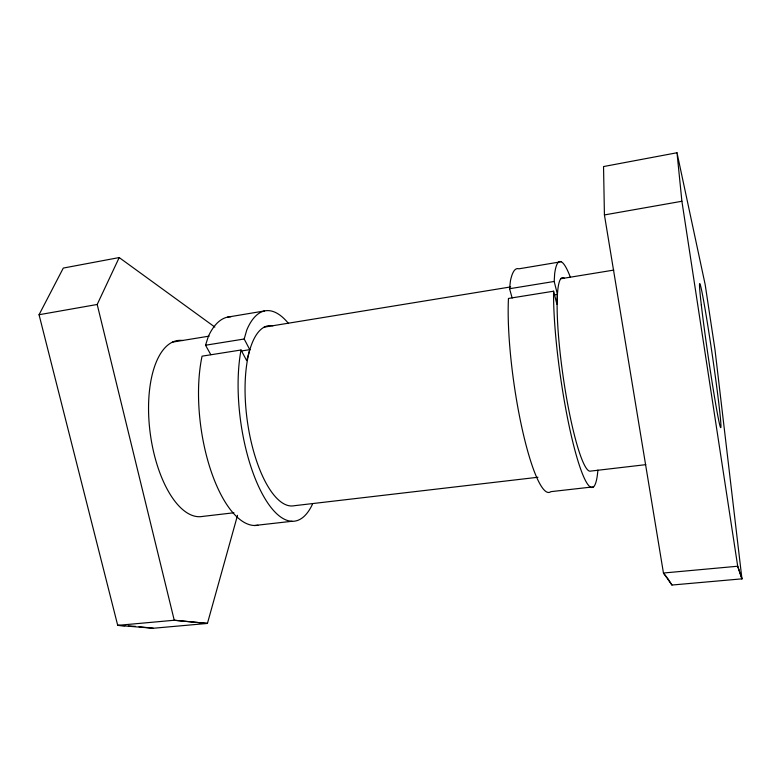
<?xml version="1.0" encoding="UTF-8"?>
<svg xmlns="http://www.w3.org/2000/svg" width="781" height="781" viewBox="0 0 781 781"><rect width="100%" height="100%" fill="white"/><g stroke="black" fill="none" stroke-linecap="round" stroke-linejoin="round"><path stroke-width="1.17" d="M570.364 277.255A114.172 15.659 81.8 0 0 554.676 273.565L554.188 281.463L557.458 294.398L556.902 304.209L553.583 291.206L508.46 298.449A113.02 19.398 81.9 0 0 521.854 427.529A113.02 19.398 81.9 0 0 550.839 491.659L593.609 486.827M512.151 298L509.554 288.726L510.442 280.848A113.02 19.398 81.9 0 1 518.877 268.82L561.188 261.742M288.54 323.539A106.196 39.86 82.2 0 0 246.757 330.06L244.189 339.003L249.774 349.654L246.698 360.656L241.036 349.995L202.064 356.165A105.191 42.623 82.2 0 0 210.597 469.732A105.191 42.623 82.2 0 0 257.915 525.262M237.531 515.314L207.424 623.433L153.408 628.246L117.716 625.366L39.05 314.733L63.3 268.068L119.2 257.564L214.834 327.063M210.802 354.672L205.54 345.222L208.381 336.328A105.191 42.623 82.2 0 1 230.893 316.744M124.814 625.766L117.716 625.366L174.251 620.251L207.424 623.433L174.251 620.251L97.195 304.473L119.2 257.564M677 152.754L603.537 166.558L604.426 214.941L663.45 573.02L671.943 585.037L741.95 578.848L714.976 349.546L705.165 284.548L677 152.754L681.901 201.264L737.703 566.235L741.95 578.848L737.703 566.235L663.45 573.02L667.052 577.589M39.05 314.733L97.195 304.473M604.426 214.941L681.901 201.264M227.574 317.125L264.544 310.936M172.474 342.127L209.181 336.133M264.115 327.161L510.667 286.92M560.875 278.729L613.807 270.089M509.554 288.726L554.188 281.463M205.54 345.222L244.189 339.003M553.866 294.974L557.458 294.398M241.378 350.981L249.774 349.654M233.929 512.766L202.464 516.436A88.829 39.841 82.3 0 1 149.747 429.384A88.829 39.841 82.3 0 1 182.764 340.506M537.982 477.25L294.095 505.737A90.938 34.1 82.2 0 1 246.64 415.707A90.938 34.1 82.2 0 1 272.93 325.794M645.799 464.656L590.563 471.109A97.752 13.394 81.8 0 1 562.379 371.141A97.752 13.394 81.8 0 1 564.341 278.241M254.557 525.506L292.045 521.278M128.367 625.962L135.474 626.362M139.057 626.733L153.408 628.246M667.775 578.506L671.943 585.037M312.468 504.214A106.196 39.86 82.2 0 1 258.687 486.651A106.196 39.86 82.2 0 1 241.036 349.995M597.885 470.103A114.172 15.659 81.8 0 1 573.088 443.188A114.172 15.659 81.8 0 1 553.583 291.206M701.318 305.02A72.721 2.128 81.7 0 0 719.818 425.215A72.721 2.128 81.7 0 0 709.519 336.543A72.721 2.128 81.7 0 0 701.318 305.02"/></g></svg>
